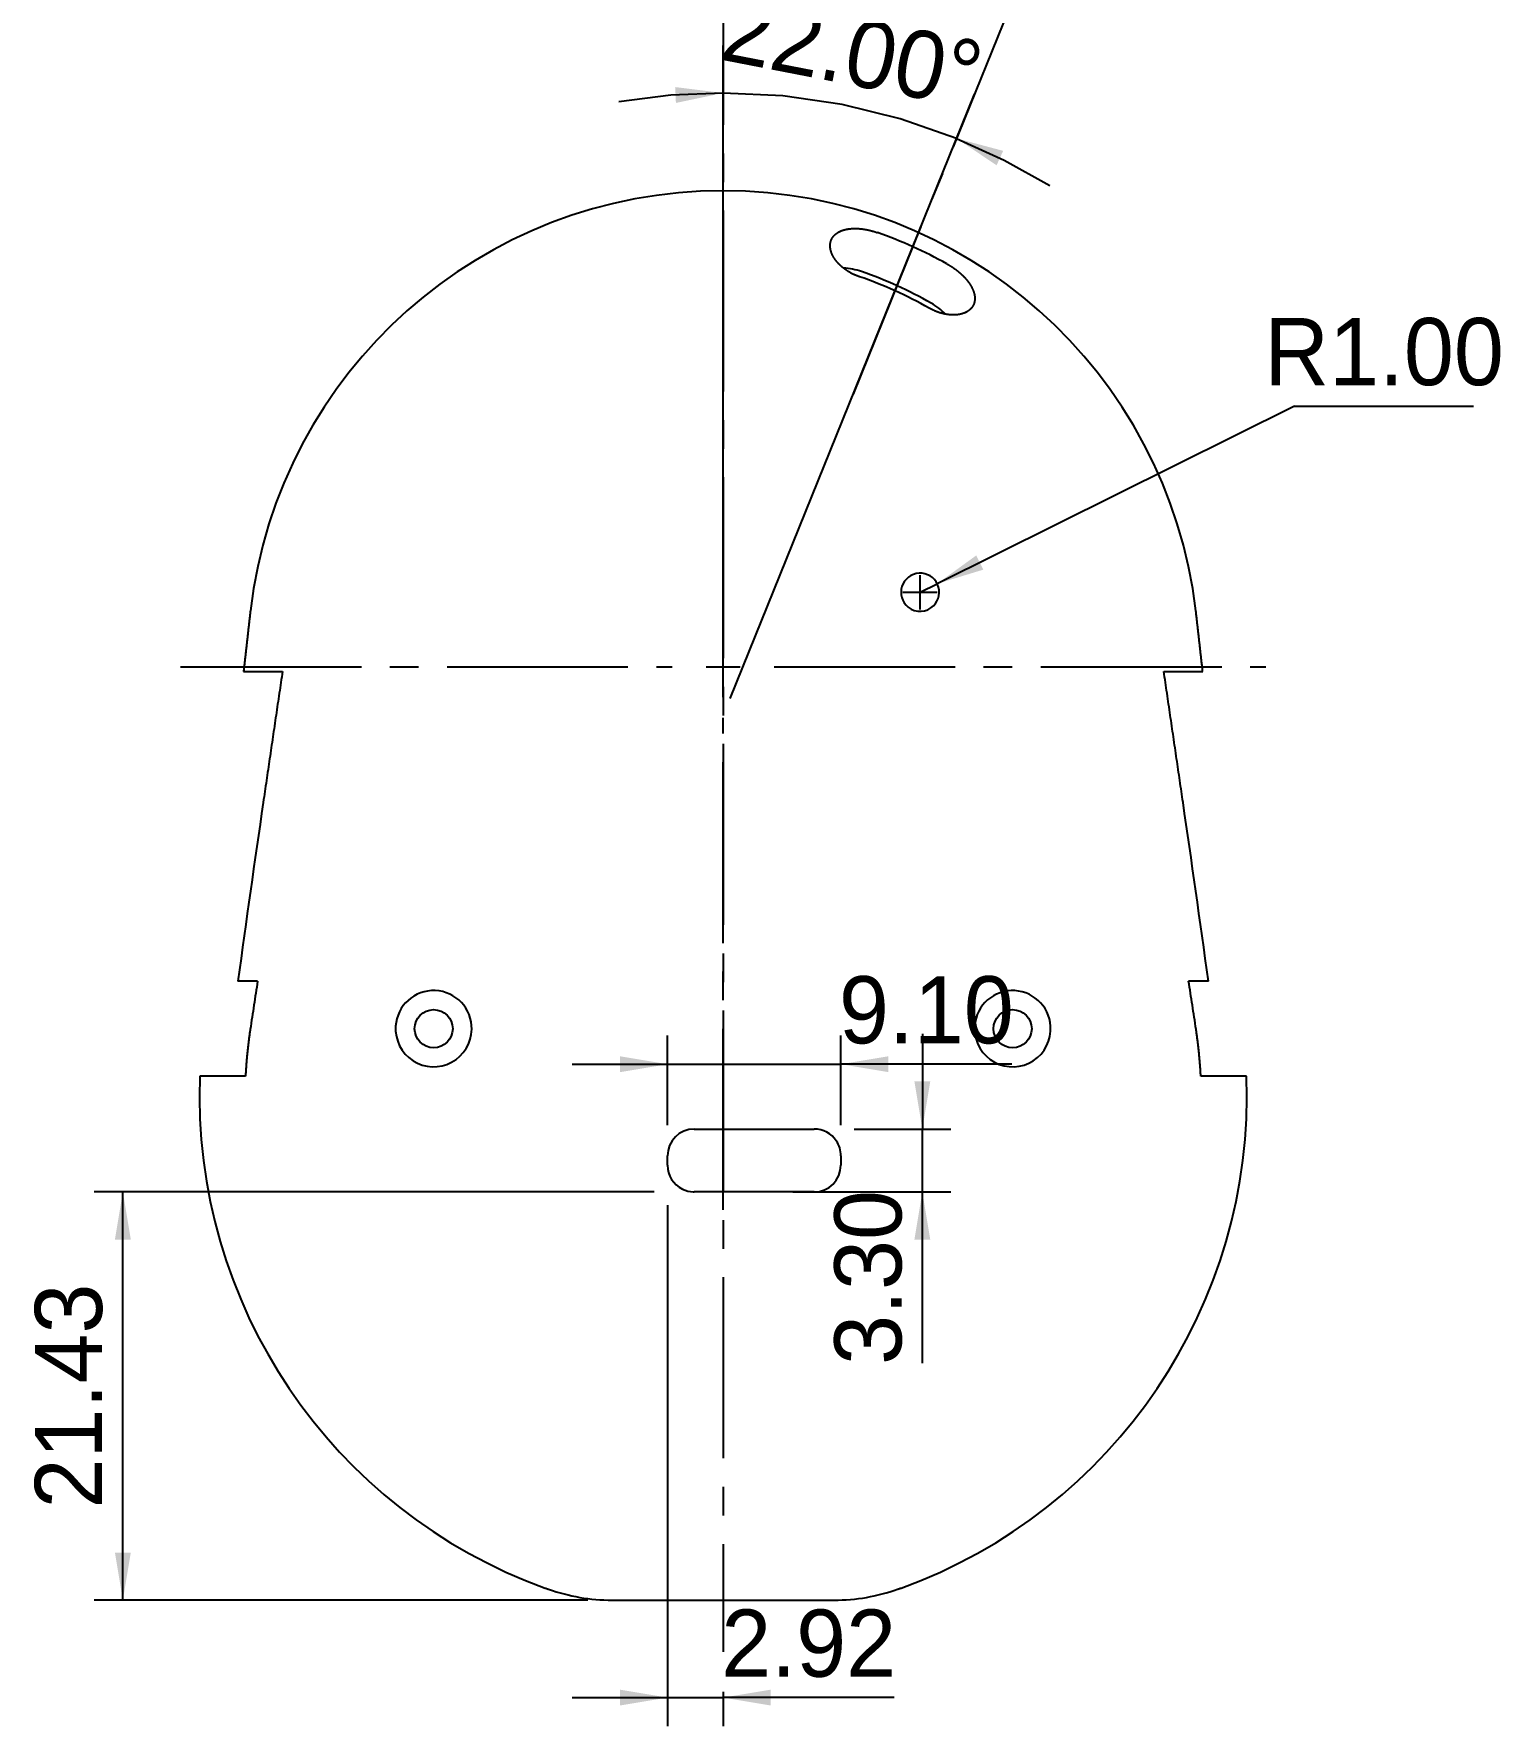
# Model space of a CAD drawing. Header units: millimetres. Extents: x 5 to 292, y 5 to 212.
# Drawn here: x 163.6 to 240.7, y 78 to 166.9 of the extents above; entities that cross this region are included whole.
import ezdxf
from ezdxf.enums import TextEntityAlignment as Align

# ---------------------------------------------------------------- set-up
doc = ezdxf.new("R2010")
doc.units = ezdxf.units.MM
doc.linetypes.add('CENTER', pattern=[14, 9.5, -1.5, 1.5, -1.5])
for name, color, linetype in [('DIMENSIONS', 7, 'CONTINUOUS'), ('Smart_Centers', 7, 'CENTER'), ('Visible', 7, 'CONTINUOUS')]:
    doc.layers.add(name, color=color, linetype=linetype)
doc.dimstyles.new('ISO-DM', dxfattribs={"dimtxt": 3.5, "dimasz": 2.5, "dimexe": 2.5, "dimexo": 1, "dimgap": 1, "dimtad": 1, "dimcen": 2.5, "dimazin": 3, "dimtfac": 1, "dimtmove": 0, "dimatfit": 3})

# ---------------------------------------------------------------- blocks, each defined once
blk = doc.blocks.new('*D10')
at = {"layer": 'DIMENSIONS'}
for p, q in [((229.8103, 147.3333), (211.0536, 138.0037)), ((229.8103, 147.3333), (239.224, 147.3333)), ((210.1583, 136.6583), (210.1583, 138.4583)), ((210.1583, 137.5583), (211.0536, 138.0037)), ((209.2583, 137.5583), (211.0583, 137.5583))]:
    blk.add_line(p, q, dxfattribs=at)
blk.add_solid([(211.0536, 138.0037), (213.4776, 138.744), (213.1065, 139.4901)], dxfattribs=at)
blk.add_text('R1.00', height=3.5278, dxfattribs=at).set_placement((234.5172, 148.4269), align=Align.CENTER)
blk = doc.blocks.new('*D14')
at = {"layer": 'DIMENSIONS'}
for p, q in [((196.8963, 105.3763), (196.8963, 78.0302)), ((191.8963, 79.5302), (196.8963, 79.5302)), ((196.8963, 79.5302), (199.8163, 79.5302)), ((199.8163, 79.8314), (199.8163, 78.0302)), ((208.799, 79.5302), (199.8163, 79.5302))]:
    blk.add_line(p, q, dxfattribs=at)
for points in [[(196.8963, 79.5302), (194.3963, 79.9469), (194.3963, 79.1136)], [(199.8163, 79.5302), (202.3163, 79.1136), (202.3163, 79.9469)]]:
    blk.add_solid(points, dxfattribs=at)
blk.add_text('2.92', height=3.5278, dxfattribs=at).set_placement((204.3077, 80.6238), align=Align.CENTER)
blk = doc.blocks.new('*D15')
at = {"layer": 'DIMENSIONS'}
for p, q in [((196.1963, 106.0763), (166.7963, 106.0763)), ((168.2963, 84.6463), (168.2963, 106.0763)), ((192.7052, 84.6463), (166.7963, 84.6463))]:
    blk.add_line(p, q, dxfattribs=at)
for points in [[(168.2963, 106.0763), (167.8796, 103.5763), (168.713, 103.5763)], [(168.2963, 84.6463), (168.713, 87.1463), (167.8796, 87.1463)]]:
    blk.add_solid(points, dxfattribs=at)
blk.add_text('21.43', height=3.5278, rotation=90, dxfattribs=at).set_placement((167.2027, 95.3613), align=Align.CENTER)
blk = doc.blocks.new('*D16')
at = {"layer": 'DIMENSIONS'}
for p, q in [((210.2761, 114.3763), (210.2761, 109.3763)), ((206.6963, 109.3763), (211.7761, 109.3763)), ((210.2761, 106.0763), (210.2761, 109.3763)), ((203.4802, 106.0763), (211.7761, 106.0763)), ((210.2761, 97.0936), (210.2761, 106.0763))]:
    blk.add_line(p, q, dxfattribs=at)
for points in [[(210.2761, 109.3763), (210.6928, 111.8763), (209.8595, 111.8763)], [(210.2761, 106.0763), (209.8595, 103.5763), (210.6928, 103.5763)]]:
    blk.add_solid(points, dxfattribs=at)
blk.add_text('3.30', height=3.5278, rotation=90, dxfattribs=at).set_placement((209.1825, 101.585), align=Align.CENTER)
blk = doc.blocks.new('*D31')
at = {"layer": 'DIMENSIONS'}
for p, q in [((199.8163, 132.0552), (199.8163, 166.2659)), ((200.1909, 131.9824), (213.0064, 163.702))]:
    blk.add_line(p, q, dxfattribs=at)
for points in [[(199.8163, 163.7659), (197.0695, 163.6503), (194.3422, 163.3046)], [(212.0699, 161.384), (209.1066, 162.4188), (206.0578, 163.1649), (202.9515, 163.6153), (199.8163, 163.7659)], [(212.0699, 161.384), (214.5734, 160.2479), (216.9726, 158.9056)]]:
    blk.add_lwpolyline(points, dxfattribs=at)
for points in [[(199.8163, 163.7659), (197.301, 164.0771), (197.336, 163.2445)], [(212.0699, 161.384), (214.1743, 159.9715), (214.5187, 160.7303)]]:
    blk.add_solid(points, dxfattribs=at)
blk.add_text('22.00%%d', height=3.5278, rotation=-11, dxfattribs=at).set_placement((206.2664, 164.2384), align=Align.CENTER)
blk = doc.blocks.new('*D37')
at = {"layer": 'DIMENSIONS'}
for p, q in [((196.8963, 109.5763), (196.8963, 114.2803)), ((205.9963, 109.5763), (205.9963, 114.2803)), ((191.8963, 112.7803), (196.8963, 112.7803)), ((196.8963, 112.7803), (205.9963, 112.7803)), ((214.979, 112.7803), (205.9963, 112.7803))]:
    blk.add_line(p, q, dxfattribs=at)
for points in [[(196.8963, 112.7803), (194.3963, 113.197), (194.3963, 112.3637)], [(205.9963, 112.7803), (208.4963, 112.3637), (208.4963, 113.197)]]:
    blk.add_solid(points, dxfattribs=at)
blk.add_text('9.10', height=3.5278, dxfattribs=at).set_placement((210.4877, 113.8739), align=Align.CENTER)

msp = doc.modelspace()

# ---------------------------------------------------------------- linework, layer by layer
at = {"layer": 'Smart_Centers', "linetype": 'CENTER'}
for p, q in [((225.9363, 195.7045), (206.4639, 147.5087)), ((199.8163, 171.5923), (199.8163, 81.9314)), ((199.8163, 136.3195), (199.8163, 162.1382)), ((171.3187, 133.6406), (197.1374, 133.6406)), ((202.4952, 133.6406), (228.314, 133.6406)), ((199.8163, 105.1429), (199.8163, 130.9617))]:
    msp.add_line(p, q, dxfattribs=at)
at = {"layer": 'Smart_Centers'}
for p, q in [((199.8163, 132.7476), (199.8163, 134.5335)), ((198.9233, 133.6406), (200.7093, 133.6406))]:
    msp.add_line(p, q, dxfattribs=at)
at = {"layer": 'Visible'}
for p, q in [((174.6338, 133.3963), (175.0516, 133.3963)), ((224.5809, 133.3963), (224.9988, 133.3963)), ((175.3729, 117.1463), (174.3367, 117.1463)), ((225.2959, 117.1463), (224.2597, 117.1463)), ((172.5094, 112.1463), (172.3345, 112.1463)), ((172.6326, 112.1463), (172.5094, 112.1463)), ((174.7353, 112.1463), (172.6326, 112.1463)), ((227, 112.1463), (224.8973, 112.1463)), ((227.1232, 112.1463), (227, 112.1463)), ((227.2981, 112.1463), (227.1232, 112.1463)), ((198.2963, 109.3763), (204.5963, 109.3763)), ((196.8963, 107.4763), (196.8963, 107.9763)), ((205.9963, 107.9763), (205.9963, 107.4763)), ((201.3802, 106.0763), (198.2963, 106.0763)), ((204.5963, 106.0763), (201.3802, 106.0763)), ((193.9853, 84.6463), (194.8052, 84.6463)), ((194.8052, 84.6463), (204.8274, 84.6463)), ((204.8274, 84.6463), (205.6472, 84.6463))]:
    msp.add_line(p, q, dxfattribs=at)
for points in [[(206.9783, 154.1206), (206.9595, 154.1272), (206.9408, 154.1338), (206.9222, 154.1405), (206.9036, 154.1474), (206.8851, 154.1544), (206.8666, 154.1615), (206.8481, 154.1687), (206.8298, 154.176), (206.8115, 154.1835), (206.7932, 154.191), (206.775, 154.1987), (206.7569, 154.2065), (206.7389, 154.2144), (206.7209, 154.2224), (206.703, 154.2304), (206.6852, 154.2386), (206.6675, 154.2469), (206.6499, 154.2554), (206.6323, 154.2639), (206.6148, 154.2725), (206.5974, 154.2812), (206.5801, 154.29), (206.5629, 154.2989), (206.5458, 154.3079), (206.5288, 154.317), (206.5119, 154.3261), (206.4952, 154.3354), (206.4785, 154.3447), (206.4619, 154.3541), (206.4455, 154.3636), (206.4291, 154.3732), (206.4129, 154.3829), (206.3968, 154.3926), (206.3808, 154.4024), (206.3649, 154.4123), (206.3491, 154.4223), (206.3334, 154.4324), (206.3179, 154.4425), (206.3024, 154.4527), (206.2871, 154.463), (206.2719, 154.4733), (206.2568, 154.4837), (206.2418, 154.4942), (206.227, 154.5048), (206.2122, 154.5154), (206.1976, 154.5261), (206.1831, 154.5369), (206.1687, 154.5477), (206.1545, 154.5586), (206.1403, 154.5696), (206.1263, 154.5806), (206.1125, 154.5916), (206.0987, 154.6027), (206.0851, 154.6139), (206.0717, 154.6251), (206.0584, 154.6363), (206.0452, 154.6476), (206.0322, 154.6589), (206.0193, 154.6703), (206.0065, 154.6817), (205.9939, 154.6931), (205.9814, 154.7046), (205.9691, 154.7161), (205.9569, 154.7277), (205.9448, 154.7393), (205.9329, 154.7509), (205.9212, 154.7626), (205.9095, 154.7743), (205.898, 154.786), (205.8867, 154.7977), (205.8754, 154.8095), (205.8644, 154.8213), (205.8534, 154.8331), (205.8426, 154.845), (205.832, 154.8568), (205.8215, 154.8687), (205.8111, 154.8807), (205.8009, 154.8926), (205.7908, 154.9045), (205.7808, 154.9165), (205.771, 154.9285), (205.7614, 154.9405), (205.7518, 154.9526), (205.7425, 154.9646), (205.7332, 154.9766), (205.7241, 154.9887), (205.7152, 155.0008), (205.7064, 155.0129), (205.6977, 155.0249), (205.6892, 155.037), (205.6808, 155.0491), (205.6726, 155.0612), (205.6645, 155.0733), (205.6565, 155.0854), (205.6487, 155.0975), (205.6411, 155.1095), (205.6336, 155.1216), (205.6262, 155.1337), (205.619, 155.1458), (205.6119, 155.1579), (205.605, 155.1699), (205.5982, 155.182), (205.5915, 155.1941), (205.585, 155.2061), (205.5786, 155.2181), (205.5724, 155.2302), (205.5663, 155.2422), (205.5603, 155.2542), (205.5545, 155.2662), (205.5489, 155.2782), (205.5433, 155.2902), (205.5379, 155.3021), (205.5327, 155.3141), (205.5276, 155.326), (205.5226, 155.3379), (205.5178, 155.3498), (205.5131, 155.3617), (205.5086, 155.3736), (205.5041, 155.3854), (205.4999, 155.3973), (205.4957, 155.4091), (205.4917, 155.4209), (205.4879, 155.4326), (205.4842, 155.4444), (205.4806, 155.4561), (205.4772, 155.4678), (205.4739, 155.4794), (205.4707, 155.4911), (205.4677, 155.5027), (205.4648, 155.5143), (205.462, 155.5258), (205.4594, 155.5374), (205.4569, 155.5489), (205.4546, 155.5603), (205.4524, 155.5718), (205.4503, 155.5832), (205.4484, 155.5945), (205.4466, 155.6059), (205.4449, 155.6172), (205.4434, 155.6285), (205.442, 155.6397), (205.4407, 155.6509), (205.4396, 155.6621), (205.4386, 155.6732), (205.4377, 155.6843), (205.437, 155.6954), (205.4364, 155.7064), (205.436, 155.7174), (205.4357, 155.7283), (205.4355, 155.7392), (205.4354, 155.7501), (205.4355, 155.7609), (205.4357, 155.7717), (205.4361, 155.7825), (205.4365, 155.7932), (205.4371, 155.8038), (205.4379, 155.8145), (205.4388, 155.825), (205.4398, 155.8356), (205.4409, 155.8461), (205.4422, 155.8565), (205.4436, 155.8669), (205.4451, 155.8773), (205.4468, 155.8876), (205.4486, 155.8978), (205.4505, 155.908), (205.4526, 155.9182), (205.4548, 155.9283), (205.4571, 155.9384), (205.4595, 155.9484), (205.4621, 155.9584), (205.4648, 155.9683), (205.4677, 155.9782), (205.4706, 155.988), (205.4737, 155.9978), (205.4769, 156.0075), (205.4803, 156.0171), (205.4838, 156.0268), (205.4874, 156.0363), (205.4911, 156.0458), (205.495, 156.0553), (205.499, 156.0646), (205.5032, 156.074), (205.5074, 156.0832), (205.5118, 156.0925), (205.5163, 156.1016), (205.5209, 156.1107), (205.5257, 156.1198), (205.5306, 156.1288), (205.5356, 156.1377), (205.5408, 156.1466), (205.546, 156.1554), (205.5514, 156.1641), (205.557, 156.1728), (205.5626, 156.1814), (205.5684, 156.19), (205.5743, 156.1985), (205.5803, 156.2069), (205.5865, 156.2152), (205.5928, 156.2236), (205.5992, 156.2318), (205.6057, 156.24), (205.6124, 156.2481), (205.6191, 156.2561), (205.626, 156.2641), (205.6331, 156.272), (205.6402, 156.2798), (205.6475, 156.2876), (205.6549, 156.2953), (205.6624, 156.3029), (205.6701, 156.3105), (205.6778, 156.318), (205.6857, 156.3254), (205.6937, 156.3328), (205.7019, 156.3401), (205.7101, 156.3473), (205.7185, 156.3544), (205.727, 156.3615), (205.7357, 156.3685), (205.7444, 156.3754), (205.7533, 156.3823), (205.7623, 156.389), (205.7714, 156.3957), (205.7806, 156.4024), (205.79, 156.4089), (205.7995, 156.4154), (205.809, 156.4218), (205.8188, 156.4281), (205.8286, 156.4344), (205.8386, 156.4405), (205.8486, 156.4466), (205.8588, 156.4527), (205.8692, 156.4586), (205.8796, 156.4644), (205.8902, 156.4702), (205.9008, 156.4759), (205.9116, 156.4815), (205.9225, 156.4871), (205.9336, 156.4925), (205.9447, 156.4979), (205.956, 156.5032), (205.9673, 156.5084), (205.9788, 156.5135), (205.9904, 156.5185), (206.0021, 156.5235), (206.014, 156.5283), (206.0259, 156.5331), (206.0379, 156.5378), (206.0501, 156.5424), (206.0624, 156.5469), (206.0748, 156.5513), (206.0873, 156.5556), (206.0999, 156.5599), (206.1126, 156.564), (206.1254, 156.5681), (206.1383, 156.5721), (206.1514, 156.576), (206.1645, 156.5798), (206.1778, 156.5835), (206.1912, 156.5871), (206.2046, 156.5906), (206.2182, 156.5941), (206.2319, 156.5974), (206.2457, 156.6007), (206.2596, 156.6038), (206.2736, 156.6069), (206.2877, 156.6099), (206.302, 156.6127), (206.3163, 156.6155), (206.3307, 156.6182), (206.3453, 156.6208), (206.3599, 156.6233), (206.3746, 156.6257), (206.3895, 156.628), (206.4044, 156.6302), (206.4195, 156.6323), (206.4346, 156.6343), (206.4499, 156.6362), (206.4652, 156.638), (206.4806, 156.6397), (206.4962, 156.6413), (206.5118, 156.6428), (206.5275, 156.6443), (206.5432, 156.6456), (206.5591, 156.6468), (206.5751, 156.6479), (206.5911, 156.6489), (206.6073, 156.6498), (206.6235, 156.6506), (206.6398, 156.6513), (206.6562, 156.6519), (206.6726, 156.6524), (206.6892, 156.6528), (206.7058, 156.653), (206.7225, 156.6532), (206.7393, 156.6533), (206.7562, 156.6533), (206.7731, 156.6531), (206.7902, 156.6529), (206.8073, 156.6526), (206.8244, 156.6521), (206.8417, 156.6516), (206.859, 156.6509), (206.8764, 156.6501), (206.8939, 156.6493), (206.9115, 156.6483), (206.9291, 156.6472), (206.9468, 156.646), (206.9645, 156.6447), (206.9824, 156.6433), (207.0003, 156.6418), (207.0182, 156.6402), (207.0362, 156.6385), (207.0542, 156.6366), (207.0723, 156.6347), (207.0904, 156.6326), (207.1086, 156.6305), (207.1268, 156.6282), (207.1451, 156.6259), (207.1634, 156.6234), (207.1817, 156.6208), (207.2001, 156.6182), (207.2186, 156.6154), (207.237, 156.6125), (207.2555, 156.6095), (207.2741, 156.6064), (207.2927, 156.6032), (207.3113, 156.5998), (207.3299, 156.5964), (207.3486, 156.5929), (207.3673, 156.5892), (207.386, 156.5855), (207.4048, 156.5816), (207.4236, 156.5777), (207.4424, 156.5736), (207.4613, 156.5695), (207.4801, 156.5652), (207.499, 156.5608), (207.5179, 156.5563), (207.5369, 156.5517), (207.5558, 156.547), (207.5748, 156.5422), (207.5938, 156.5373), (207.6127, 156.5323), (207.6317, 156.5272), (207.6506, 156.522), (207.6696, 156.5167), (207.6885, 156.5113), (207.7075, 156.5058), (207.7264, 156.5002), (207.7453, 156.4944), (207.7642, 156.4886), (207.7831, 156.4827), (207.802, 156.4767), (207.8209, 156.4706), (207.8397, 156.4644), (207.8585, 156.4581), (207.8773, 156.4517), (207.8961, 156.4453), (207.9148, 156.4387)], [(211.5655, 154.7966), (211.5829, 154.7869), (211.6002, 154.7772), (211.6175, 154.7673), (211.6347, 154.7574), (211.6519, 154.7474), (211.669, 154.7373), (211.6861, 154.7272), (211.7031, 154.7169), (211.72, 154.7066), (211.7369, 154.6963), (211.7537, 154.6858), (211.7704, 154.6753), (211.7871, 154.6647), (211.8037, 154.654), (211.8202, 154.6433), (211.8367, 154.6325), (211.8531, 154.6216), (211.8694, 154.6107), (211.8857, 154.5997), (211.9018, 154.5887), (211.9179, 154.5776), (211.9338, 154.5664), (211.9497, 154.5552), (211.9655, 154.5439), (211.9813, 154.5326), (211.9969, 154.5212), (212.0124, 154.5098), (212.0279, 154.4983), (212.0432, 154.4868), (212.0585, 154.4752), (212.0737, 154.4636), (212.0887, 154.4519), (212.1037, 154.4402), (212.1186, 154.4284), (212.1334, 154.4166), (212.1481, 154.4048), (212.1627, 154.3929), (212.1772, 154.3809), (212.1916, 154.369), (212.2059, 154.3569), (212.2201, 154.3449), (212.2342, 154.3328), (212.2482, 154.3206), (212.2621, 154.3085), (212.2759, 154.2963), (212.2896, 154.284), (212.3031, 154.2718), (212.3166, 154.2595), (212.3299, 154.2472), (212.3431, 154.2349), (212.3562, 154.2225), (212.3692, 154.2101), (212.382, 154.1977), (212.3948, 154.1853), (212.4074, 154.1729), (212.4199, 154.1604), (212.4323, 154.148), (212.4446, 154.1355), (212.4568, 154.123), (212.4688, 154.1104), (212.4807, 154.0979), (212.4925, 154.0853), (212.5042, 154.0728), (212.5158, 154.0602), (212.5272, 154.0476), (212.5386, 154.035), (212.5498, 154.0224), (212.5609, 154.0097), (212.5718, 153.9971), (212.5827, 153.9844), (212.5934, 153.9718), (212.604, 153.9591), (212.6144, 153.9464), (212.6248, 153.9337), (212.635, 153.921), (212.6451, 153.9083), (212.6551, 153.8956), (212.665, 153.8829), (212.6747, 153.8702), (212.6843, 153.8575), (212.6938, 153.8448), (212.7031, 153.8321), (212.7123, 153.8194), (212.7214, 153.8067), (212.7304, 153.794), (212.7392, 153.7813), (212.7479, 153.7686), (212.7565, 153.7559), (212.765, 153.7432), (212.7733, 153.7306), (212.7814, 153.7179), (212.7895, 153.7053), (212.7974, 153.6927), (212.8052, 153.6801), (212.8128, 153.6675), (212.8204, 153.6549), (212.8278, 153.6423), (212.835, 153.6297), (212.8421, 153.6172), (212.8491, 153.6046), (212.856, 153.5921), (212.8627, 153.5796), (212.8693, 153.5671), (212.8758, 153.5547), (212.8821, 153.5422), (212.8884, 153.5298), (212.8944, 153.5174), (212.9004, 153.505), (212.9062, 153.4926), (212.9119, 153.4803), (212.9174, 153.4679), (212.9228, 153.4556), (212.9281, 153.4433), (212.9333, 153.4311), (212.9383, 153.4188), (212.9432, 153.4066), (212.9479, 153.3944), (212.9526, 153.3822), (212.957, 153.3701), (212.9614, 153.3579), (212.9656, 153.3458), (212.9697, 153.3338), (212.9737, 153.3217), (212.9775, 153.3097), (212.9812, 153.2977), (212.9848, 153.2857), (212.9882, 153.2738), (212.9915, 153.2619), (212.9947, 153.25), (212.9977, 153.2382), (213.0006, 153.2264), (213.0034, 153.2146), (213.0061, 153.2029), (213.0086, 153.1911), (213.0109, 153.1795), (213.0132, 153.1678), (213.0153, 153.1562), (213.0173, 153.1446), (213.0191, 153.1331), (213.0208, 153.1216), (213.0224, 153.1102), (213.0239, 153.0987), (213.0252, 153.0874), (213.0264, 153.076), (213.0274, 153.0647), (213.0283, 153.0535), (213.0291, 153.0422), (213.0298, 153.031), (213.0303, 153.0199), (213.0307, 153.0088), (213.031, 152.9978), (213.0311, 152.9867), (213.0311, 152.9758), (213.031, 152.9648), (213.0307, 152.954), (213.0303, 152.9431), (213.0298, 152.9323), (213.0292, 152.9216), (213.0284, 152.9109), (213.0275, 152.9002), (213.0264, 152.8896), (213.0253, 152.8791), (213.024, 152.8686), (213.0225, 152.8581), (213.021, 152.8477), (213.0193, 152.8373), (213.0175, 152.827), (213.0155, 152.8167), (213.0134, 152.8065), (213.0112, 152.7964), (213.0089, 152.7863), (213.0064, 152.7762), (213.0038, 152.7662), (213.0011, 152.7562), (212.9983, 152.7463), (212.9953, 152.7365), (212.9922, 152.7267), (212.9889, 152.717), (212.9856, 152.7073), (212.9821, 152.6977), (212.9784, 152.6881), (212.9747, 152.6786), (212.9708, 152.6691), (212.9668, 152.6597), (212.9627, 152.6504), (212.9584, 152.6411), (212.954, 152.6319), (212.9495, 152.6227), (212.9448, 152.6136), (212.9401, 152.6046), (212.9352, 152.5956), (212.9301, 152.5867), (212.925, 152.5778), (212.9197, 152.569), (212.9143, 152.5603), (212.9088, 152.5517), (212.9031, 152.5431), (212.8973, 152.5345), (212.8914, 152.5261), (212.8854, 152.5177), (212.8792, 152.5093), (212.8729, 152.5011), (212.8665, 152.4929), (212.86, 152.4847), (212.8533, 152.4767), (212.8465, 152.4687), (212.8396, 152.4608), (212.8326, 152.4529), (212.8254, 152.4452), (212.8181, 152.4375), (212.8107, 152.4298), (212.8032, 152.4223), (212.7956, 152.4148), (212.7878, 152.4074), (212.7799, 152.4001), (212.7719, 152.3928), (212.7637, 152.3856), (212.7554, 152.3785), (212.7471, 152.3715), (212.7385, 152.3646), (212.7299, 152.3577), (212.7212, 152.3509), (212.7123, 152.3442), (212.7033, 152.3376), (212.6942, 152.3311), (212.6849, 152.3246), (212.6756, 152.3182), (212.6661, 152.3119), (212.6565, 152.3057), (212.6468, 152.2996), (212.6369, 152.2935), (212.6269, 152.2876), (212.6169, 152.2817), (212.6067, 152.2759), (212.5963, 152.2702), (212.5859, 152.2646), (212.5753, 152.2591), (212.5647, 152.2537), (212.5539, 152.2483), (212.543, 152.2431), (212.5319, 152.2379), (212.5208, 152.2329), (212.5095, 152.2279), (212.4981, 152.2231), (212.4867, 152.2183), (212.4751, 152.2136), (212.4633, 152.209), (212.4515, 152.2045), (212.4396, 152.2002), (212.4275, 152.1959), (212.4153, 152.1917), (212.403, 152.1876), (212.3906, 152.1836), (212.3781, 152.1797), (212.3655, 152.176), (212.3528, 152.1723), (212.34, 152.1687), (212.327, 152.1653), (212.314, 152.1619), (212.3008, 152.1587), (212.2875, 152.1555), (212.2741, 152.1525), (212.2606, 152.1496), (212.247, 152.1467), (212.2333, 152.144), (212.2195, 152.1415), (212.2056, 152.139), (212.1916, 152.1366), (212.1775, 152.1344), (212.1632, 152.1322), (212.1489, 152.1302), (212.1345, 152.1283), (212.1199, 152.1265), (212.1053, 152.1249), (212.0905, 152.1233), (212.0757, 152.1219), (212.0608, 152.1206), (212.0457, 152.1194), (212.0306, 152.1183), (212.0154, 152.1174), (212.0001, 152.1166), (211.9847, 152.1159), (211.9692, 152.1153), (211.9537, 152.1149), (211.938, 152.1146), (211.9223, 152.1144), (211.9065, 152.1143), (211.8906, 152.1144), (211.8746, 152.1146), (211.8585, 152.1149), (211.8424, 152.1154), (211.8261, 152.116), (211.8098, 152.1167), (211.7934, 152.1176), (211.777, 152.1186), (211.7604, 152.1197), (211.7438, 152.121), (211.7271, 152.1224), (211.7103, 152.1239), (211.6935, 152.1256), (211.6766, 152.1274), (211.6596, 152.1293), (211.6425, 152.1314), (211.6254, 152.1336), (211.6082, 152.136), (211.5909, 152.1385), (211.5736, 152.1412), (211.5562, 152.1439), (211.5388, 152.1469), (211.5214, 152.1499), (211.5039, 152.1531), (211.4863, 152.1565), (211.4688, 152.16), (211.4512, 152.1636), (211.4335, 152.1674), (211.4158, 152.1713), (211.3981, 152.1753), (211.3804, 152.1795), (211.3626, 152.1838), (211.3448, 152.1883), (211.327, 152.1929), (211.3091, 152.1976), (211.2912, 152.2025), (211.2733, 152.2075), (211.2553, 152.2127), (211.2374, 152.218), (211.2194, 152.2235), (211.2014, 152.2291), (211.1833, 152.2348), (211.1653, 152.2407), (211.1472, 152.2467), (211.1292, 152.2528), (211.1111, 152.2592), (211.0929, 152.2656), (211.0748, 152.2722), (211.0567, 152.2789), (211.0386, 152.2858), (211.0205, 152.2928), (211.0024, 152.2999), (210.9843, 152.3072), (210.9662, 152.3146), (210.9482, 152.3221), (210.9302, 152.3297), (210.9122, 152.3375), (210.8942, 152.3454), (210.8763, 152.3535), (210.8584, 152.3616), (210.8405, 152.3699), (210.8226, 152.3784), (210.8048, 152.3869), (210.787, 152.3956), (210.7693, 152.4044), (210.7516, 152.4133), (210.7339, 152.4223), (210.7163, 152.4315), (210.6988, 152.4407), (210.6813, 152.4501), (210.6638, 152.4596), (210.6464, 152.4692), (210.6291, 152.4789)], [(174.9748, 136.4296), (174.9701, 136.3875), (174.9653, 136.3454), (174.9606, 136.3033), (174.9558, 136.2611), (174.9511, 136.219), (174.9463, 136.1769), (174.9416, 136.1347), (174.9369, 136.0926), (174.9321, 136.0505), (174.9274, 136.0084), (174.9226, 135.9662), (174.9179, 135.9241), (174.9132, 135.882), (174.9084, 135.8398), (174.9037, 135.7977), (174.8989, 135.7556), (174.8942, 135.7135), (174.8895, 135.6713), (174.8847, 135.6292), (174.88, 135.5871), (174.8753, 135.5449), (174.8705, 135.5028), (174.8658, 135.4607), (174.861, 135.4185), (174.8563, 135.3764), (174.8516, 135.3343), (174.8468, 135.2922), (174.8421, 135.25), (174.8374, 135.2079), (174.8326, 135.1658), (174.8279, 135.1236), (174.8231, 135.0815), (174.8184, 135.0394), (174.8137, 134.9973), (174.8089, 134.9551), (174.8042, 134.913), (174.7995, 134.8709), (174.7947, 134.8287), (174.79, 134.7866), (174.7853, 134.7445), (174.7805, 134.7024), (174.7758, 134.6602), (174.7711, 134.6181), (174.7663, 134.576), (174.7616, 134.5338), (174.7568, 134.4917), (174.7521, 134.4496), (174.7474, 134.4074), (174.7426, 134.3653), (174.7379, 134.3232), (174.7332, 134.2811), (174.7284, 134.2389), (174.7237, 134.1968), (174.719, 134.1547), (174.7142, 134.1125), (174.7095, 134.0704), (174.7048, 134.0283), (174.7, 133.9861), (174.6953, 133.944), (174.6906, 133.9019), (174.6859, 133.8598), (174.6811, 133.8176), (174.6764, 133.7755), (174.6717, 133.7334), (174.6669, 133.6912), (174.6622, 133.6491), (174.6575, 133.607), (174.6527, 133.5648), (174.648, 133.5227), (174.6433, 133.4806), (174.6385, 133.4385), (174.6338, 133.3963)], [(174.9928, 136.5856), (174.9926, 136.5835), (174.9923, 136.5813), (174.9921, 136.5792), (174.9918, 136.577), (174.9915, 136.5748), (174.9913, 136.5727), (174.991, 136.5705), (174.9908, 136.5683), (174.9905, 136.5662), (174.9903, 136.564), (174.99, 136.5618), (174.9898, 136.5597), (174.9895, 136.5575), (174.9892, 136.5553), (174.989, 136.5532), (174.9887, 136.551), (174.9885, 136.5488), (174.9882, 136.5467), (174.988, 136.5445), (174.9877, 136.5423), (174.9875, 136.5402), (174.9872, 136.538), (174.987, 136.5358), (174.9867, 136.5337), (174.9865, 136.5315), (174.9862, 136.5293), (174.986, 136.5272), (174.9857, 136.525), (174.9855, 136.5228), (174.9852, 136.5207), (174.9849, 136.5185), (174.9847, 136.5163), (174.9844, 136.5142), (174.9842, 136.512), (174.9839, 136.5098), (174.9837, 136.5077), (174.9834, 136.5055), (174.9832, 136.5033), (174.9829, 136.5012), (174.9827, 136.499), (174.9824, 136.4968), (174.9822, 136.4947), (174.9819, 136.4925), (174.9817, 136.4903), (174.9814, 136.4882), (174.9812, 136.486), (174.981, 136.4838), (174.9807, 136.4817), (174.9805, 136.4795), (174.9802, 136.4773), (174.98, 136.4752), (174.9797, 136.473), (174.9795, 136.4708), (174.9792, 136.4687), (174.979, 136.4665), (174.9787, 136.4643), (174.9785, 136.4622), (174.9782, 136.46), (174.978, 136.4578), (174.9777, 136.4557), (174.9775, 136.4535), (174.9772, 136.4513), (174.977, 136.4492), (174.9768, 136.447), (174.9765, 136.4448), (174.9763, 136.4426), (174.976, 136.4405), (174.9758, 136.4383), (174.9755, 136.4361), (174.9753, 136.434), (174.975, 136.4318), (174.9748, 136.4296)], [(224.6578, 136.4296), (224.6575, 136.4318), (224.6573, 136.434), (224.6571, 136.4361), (224.6568, 136.4383), (224.6566, 136.4405), (224.6563, 136.4426), (224.6561, 136.4448), (224.6558, 136.447), (224.6556, 136.4492), (224.6553, 136.4513), (224.6551, 136.4535), (224.6549, 136.4557), (224.6546, 136.4578), (224.6544, 136.46), (224.6541, 136.4622), (224.6539, 136.4643), (224.6536, 136.4665), (224.6534, 136.4687), (224.6531, 136.4708), (224.6529, 136.473), (224.6526, 136.4752), (224.6524, 136.4773), (224.6521, 136.4795), (224.6519, 136.4817), (224.6516, 136.4838), (224.6514, 136.486), (224.6511, 136.4882), (224.6509, 136.4903), (224.6506, 136.4925), (224.6504, 136.4947), (224.6501, 136.4968), (224.6499, 136.499), (224.6496, 136.5012), (224.6494, 136.5033), (224.6491, 136.5055), (224.6489, 136.5077), (224.6486, 136.5098), (224.6484, 136.512), (224.6481, 136.5142), (224.6479, 136.5163), (224.6476, 136.5185), (224.6474, 136.5207), (224.6471, 136.5228), (224.6469, 136.525), (224.6466, 136.5272), (224.6464, 136.5293), (224.6461, 136.5315), (224.6459, 136.5337), (224.6456, 136.5358), (224.6454, 136.538), (224.6451, 136.5402), (224.6449, 136.5423), (224.6446, 136.5445), (224.6444, 136.5467), (224.6441, 136.5488), (224.6438, 136.551), (224.6436, 136.5532), (224.6433, 136.5553), (224.6431, 136.5575), (224.6428, 136.5597), (224.6426, 136.5618), (224.6423, 136.564), (224.6421, 136.5662), (224.6418, 136.5683), (224.6416, 136.5705), (224.6413, 136.5727), (224.641, 136.5748), (224.6408, 136.577), (224.6405, 136.5792), (224.6403, 136.5813), (224.64, 136.5835), (224.6398, 136.5856)], [(224.9988, 133.3963), (224.994, 133.4385), (224.9893, 133.4806), (224.9846, 133.5227), (224.9799, 133.5648), (224.9751, 133.607), (224.9704, 133.6491), (224.9657, 133.6912), (224.9609, 133.7334), (224.9562, 133.7755), (224.9515, 133.8176), (224.9467, 133.8598), (224.942, 133.9019), (224.9373, 133.944), (224.9325, 133.9861), (224.9278, 134.0283), (224.9231, 134.0704), (224.9183, 134.1125), (224.9136, 134.1547), (224.9089, 134.1968), (224.9041, 134.2389), (224.8994, 134.2811), (224.8947, 134.3232), (224.8899, 134.3653), (224.8852, 134.4074), (224.8805, 134.4496), (224.8757, 134.4917), (224.871, 134.5338), (224.8663, 134.576), (224.8615, 134.6181), (224.8568, 134.6602), (224.8521, 134.7024), (224.8473, 134.7445), (224.8426, 134.7866), (224.8379, 134.8287), (224.8331, 134.8709), (224.8284, 134.913), (224.8237, 134.9551), (224.8189, 134.9973), (224.8142, 135.0394), (224.8094, 135.0815), (224.8047, 135.1236), (224.8, 135.1658), (224.7952, 135.2079), (224.7905, 135.25), (224.7858, 135.2922), (224.781, 135.3343), (224.7763, 135.3764), (224.7715, 135.4185), (224.7668, 135.4607), (224.7621, 135.5028), (224.7573, 135.5449), (224.7526, 135.5871), (224.7479, 135.6292), (224.7431, 135.6713), (224.7384, 135.7135), (224.7336, 135.7556), (224.7289, 135.7977), (224.7242, 135.8398), (224.7194, 135.882), (224.7147, 135.9241), (224.7099, 135.9662), (224.7052, 136.0084), (224.7005, 136.0505), (224.6957, 136.0926), (224.691, 136.1347), (224.6862, 136.1769), (224.6815, 136.219), (224.6768, 136.2611), (224.672, 136.3033), (224.6673, 136.3454), (224.6625, 136.3875), (224.6578, 136.4296)], [(175.0516, 133.3963), (175.0782, 133.3963), (175.105, 133.3963), (175.1322, 133.3963), (175.1597, 133.3963), (175.1875, 133.3963), (175.2156, 133.3963), (175.2441, 133.3963), (175.2729, 133.3963), (175.3019, 133.3963), (175.3313, 133.3963), (175.361, 133.3963), (175.391, 133.3963), (175.4214, 133.3963), (175.452, 133.3963), (175.483, 133.3963), (175.5143, 133.3963), (175.5459, 133.3963), (175.5778, 133.3963), (175.61, 133.3963), (175.6425, 133.3963), (175.6753, 133.3963), (175.7085, 133.3963), (175.742, 133.3963), (175.7757, 133.3963), (175.8098, 133.3963), (175.8442, 133.3963), (175.8789, 133.3963), (175.9139, 133.3963), (175.9492, 133.3963), (175.9848, 133.3963), (176.0208, 133.3963), (176.057, 133.3963), (176.0935, 133.3963), (176.1304, 133.3963), (176.1676, 133.3963), (176.205, 133.3963), (176.2428, 133.3963), (176.2809, 133.3963), (176.3192, 133.3963), (176.3579, 133.3963), (176.3969, 133.3963), (176.4362, 133.3963), (176.4758, 133.3963), (176.5157, 133.3963), (176.5559, 133.3963), (176.5964, 133.3963), (176.6372, 133.3963), (176.6783, 133.3963)], [(176.6783, 133.3963), (176.6571, 133.2533), (176.636, 133.1103), (176.6149, 132.9673), (176.5937, 132.8242), (176.5726, 132.6812), (176.5515, 132.5381), (176.5304, 132.395), (176.5093, 132.252), (176.4882, 132.1089), (176.4671, 131.9658), (176.446, 131.8227), (176.4249, 131.6795), (176.4038, 131.5364), (176.3827, 131.3933), (176.3616, 131.2502), (176.3405, 131.107), (176.3195, 130.9639), (176.2984, 130.8207), (176.2773, 130.6776), (176.2563, 130.5344), (176.2352, 130.3913), (176.2142, 130.2481), (176.1931, 130.105), (176.1721, 129.9618), (176.1511, 129.8187), (176.13, 129.6755), (176.109, 129.5324), (176.088, 129.3892), (176.067, 129.2461), (176.046, 129.1029), (176.025, 128.9598), (176.004, 128.8166), (175.983, 128.6735), (175.962, 128.5304), (175.941, 128.3873), (175.9201, 128.2442), (175.8991, 128.1011), (175.8781, 127.958), (175.8572, 127.8149), (175.8362, 127.6718), (175.8153, 127.5287), (175.7944, 127.3857), (175.7735, 127.2427), (175.7525, 127.0996), (175.7316, 126.9566), (175.7107, 126.8136), (175.6898, 126.6706), (175.6689, 126.5276)], [(222.9543, 133.3963), (222.9954, 133.3963), (223.0362, 133.3963), (223.0767, 133.3963), (223.1169, 133.3963), (223.1568, 133.3963), (223.1964, 133.3963), (223.2357, 133.3963), (223.2747, 133.3963), (223.3133, 133.3963), (223.3517, 133.3963), (223.3898, 133.3963), (223.4276, 133.3963), (223.465, 133.3963), (223.5022, 133.3963), (223.539, 133.3963), (223.5756, 133.3963), (223.6118, 133.3963), (223.6478, 133.3963), (223.6834, 133.3963), (223.7187, 133.3963), (223.7537, 133.3963), (223.7884, 133.3963), (223.8228, 133.3963), (223.8569, 133.3963), (223.8906, 133.3963), (223.9241, 133.3963), (223.9572, 133.3963), (223.9901, 133.3963), (224.0226, 133.3963), (224.0548, 133.3963), (224.0867, 133.3963), (224.1183, 133.3963), (224.1496, 133.3963), (224.1806, 133.3963), (224.2112, 133.3963), (224.2415, 133.3963), (224.2716, 133.3963), (224.3013, 133.3963), (224.3307, 133.3963), (224.3597, 133.3963), (224.3885, 133.3963), (224.4169, 133.3963), (224.4451, 133.3963), (224.4729, 133.3963), (224.5004, 133.3963), (224.5275, 133.3963), (224.5544, 133.3963), (224.5809, 133.3963)], [(223.9637, 126.5276), (223.9428, 126.6706), (223.9219, 126.8136), (223.901, 126.9566), (223.8801, 127.0996), (223.8591, 127.2427), (223.8382, 127.3857), (223.8173, 127.5287), (223.7963, 127.6718), (223.7754, 127.8149), (223.7544, 127.958), (223.7335, 128.1011), (223.7125, 128.2442), (223.6916, 128.3873), (223.6706, 128.5304), (223.6496, 128.6735), (223.6286, 128.8166), (223.6076, 128.9598), (223.5866, 129.1029), (223.5656, 129.2461), (223.5446, 129.3892), (223.5236, 129.5324), (223.5026, 129.6755), (223.4815, 129.8187), (223.4605, 129.9618), (223.4395, 130.105), (223.4184, 130.2481), (223.3974, 130.3913), (223.3763, 130.5344), (223.3553, 130.6776), (223.3342, 130.8207), (223.3131, 130.9639), (223.2921, 131.107), (223.271, 131.2502), (223.2499, 131.3933), (223.2288, 131.5364), (223.2077, 131.6795), (223.1866, 131.8227), (223.1655, 131.9658), (223.1444, 132.1089), (223.1233, 132.252), (223.1022, 132.395), (223.0811, 132.5381), (223.06, 132.6812), (223.0388, 132.8242), (223.0177, 132.9673), (222.9966, 133.1103), (222.9754, 133.2533), (222.9543, 133.3963)], [(175.6689, 126.5276), (175.5846, 125.9494), (175.5004, 125.37), (175.4163, 124.7895), (175.3324, 124.2079), (175.2486, 123.6252), (175.165, 123.0415), (175.0815, 122.4566), (174.9981, 121.8707), (174.9149, 121.2838), (174.8319, 120.6958), (174.749, 120.1068), (174.6662, 119.5167), (174.5836, 118.9256), (174.5012, 118.3335), (174.4189, 117.7404), (174.3367, 117.1463)], [(225.2959, 117.1463), (225.2137, 117.7404), (225.1314, 118.3335), (225.049, 118.9256), (224.9664, 119.5167), (224.8836, 120.1068), (224.8007, 120.6958), (224.7176, 121.2838), (224.6344, 121.8707), (224.5511, 122.4566), (224.4676, 123.0415), (224.384, 123.6252), (224.3002, 124.2079), (224.2163, 124.7895), (224.1322, 125.37), (224.048, 125.9494), (223.9637, 126.5276)], [(175.3729, 117.1463), (175.3486, 116.9885), (175.3243, 116.8305), (175.3, 116.6724), (175.2757, 116.5143), (175.2514, 116.356), (175.2271, 116.1977), (175.2029, 116.0392), (175.1786, 115.8807), (175.1544, 115.7221), (175.1301, 115.5633), (175.1059, 115.4045), (175.0817, 115.2456), (175.0575, 115.0865), (175.0333, 114.9274), (175.0091, 114.7682), (174.985, 114.6089)], [(224.6476, 114.6089), (224.6234, 114.7682), (224.5993, 114.9274), (224.5751, 115.0865), (224.5509, 115.2456), (224.5267, 115.4045), (224.5024, 115.5633), (224.4782, 115.7221), (224.454, 115.8807), (224.4297, 116.0392), (224.4055, 116.1977), (224.3812, 116.356), (224.3569, 116.5143), (224.3326, 116.6724), (224.3083, 116.8305), (224.284, 116.9885), (224.2597, 117.1463)], [(174.985, 114.6089), (174.9773, 114.5579), (174.9697, 114.5068), (174.9622, 114.4558), (174.9549, 114.4047), (174.9476, 114.3536), (174.9404, 114.3025), (174.9334, 114.2514), (174.9264, 114.2003), (174.9196, 114.1492), (174.9129, 114.098), (174.9062, 114.0468), (174.8997, 113.9957), (174.8933, 113.9445), (174.887, 113.8933), (174.8808, 113.8421), (174.8747, 113.7908), (174.8687, 113.7396), (174.8628, 113.6884), (174.857, 113.6371), (174.8513, 113.5858), (174.8458, 113.5345), (174.8403, 113.4832), (174.8349, 113.4319), (174.8297, 113.3806), (174.8245, 113.3293), (174.8195, 113.278), (174.8145, 113.2266), (174.8097, 113.1753), (174.805, 113.1239), (174.8004, 113.0725), (174.7958, 113.0211), (174.7914, 112.9698), (174.7871, 112.9184), (174.7829, 112.8669), (174.7788, 112.8155), (174.7748, 112.7641), (174.771, 112.7127), (174.7672, 112.6612), (174.7635, 112.6098), (174.76, 112.5583), (174.7565, 112.5068), (174.7532, 112.4553), (174.7499, 112.4039), (174.7468, 112.3524), (174.7437, 112.3009), (174.7408, 112.2494), (174.738, 112.1978), (174.7353, 112.1463)], [(224.8973, 112.1463), (224.8946, 112.1978), (224.8918, 112.2494), (224.8888, 112.3009), (224.8858, 112.3524), (224.8827, 112.4039), (224.8794, 112.4553), (224.8761, 112.5068), (224.8726, 112.5583), (224.8691, 112.6098), (224.8654, 112.6612), (224.8616, 112.7127), (224.8577, 112.7641), (224.8538, 112.8155), (224.8497, 112.8669), (224.8455, 112.9184), (224.8412, 112.9698), (224.8367, 113.0211), (224.8322, 113.0725), (224.8276, 113.1239), (224.8229, 113.1753), (224.8181, 113.2266), (224.8131, 113.278), (224.8081, 113.3293), (224.8029, 113.3806), (224.7977, 113.4319), (224.7923, 113.4832), (224.7868, 113.5345), (224.7813, 113.5858), (224.7756, 113.6371), (224.7698, 113.6884), (224.7639, 113.7396), (224.7579, 113.7908), (224.7518, 113.8421), (224.7456, 113.8933), (224.7393, 113.9445), (224.7329, 113.9957), (224.7263, 114.0468), (224.7197, 114.098), (224.713, 114.1492), (224.7061, 114.2003), (224.6992, 114.2514), (224.6921, 114.3025), (224.685, 114.3536), (224.6777, 114.4047), (224.6704, 114.4558), (224.6629, 114.5068), (224.6553, 114.5579), (224.6476, 114.6089)], [(190.4726, 85.2823), (190.4751, 85.2814), (190.4777, 85.2805), (190.4802, 85.2796), (190.4827, 85.2787), (190.4853, 85.2778), (190.4878, 85.2769), (190.4903, 85.2759), (190.4929, 85.275), (190.4954, 85.2741), (190.4979, 85.2732), (190.5005, 85.2723), (190.503, 85.2714), (190.5055, 85.2705), (190.5081, 85.2696), (190.5106, 85.2686), (190.5131, 85.2677), (190.5157, 85.2668), (190.5182, 85.2659), (190.5207, 85.265), (190.5233, 85.2641), (190.5258, 85.2632), (190.5283, 85.2623), (190.5309, 85.2614), (190.5334, 85.2605), (190.5359, 85.2596), (190.5384, 85.2587), (190.541, 85.2577), (190.5435, 85.2568), (190.546, 85.2559), (190.5486, 85.255), (190.5511, 85.2541), (190.5536, 85.2532), (190.5561, 85.2523), (190.5586, 85.2514), (190.5612, 85.2505), (190.5637, 85.2496), (190.5662, 85.2487), (190.5687, 85.2478), (190.5712, 85.2469), (190.5738, 85.246), (190.5763, 85.2451), (190.5788, 85.2442), (190.5813, 85.2433), (190.5838, 85.2424), (190.5863, 85.2415), (190.5888, 85.2407), (190.5913, 85.2398), (190.5938, 85.2389), (190.5963, 85.238), (190.5988, 85.2371), (190.6013, 85.2362), (190.6038, 85.2353), (190.6063, 85.2344), (190.6088, 85.2335), (190.6113, 85.2327), (190.6138, 85.2318), (190.6163, 85.2309), (190.6188, 85.23), (190.6213, 85.2291), (190.6238, 85.2282), (190.6262, 85.2274), (190.6287, 85.2265), (190.6312, 85.2256), (190.6337, 85.2247), (190.6361, 85.2239), (190.6386, 85.223), (190.6411, 85.2221), (190.6435, 85.2212), (190.646, 85.2204), (190.6485, 85.2195), (190.6509, 85.2186), (190.6534, 85.2178)], [(208.9792, 85.2178), (208.9817, 85.2186), (208.9841, 85.2195), (208.9866, 85.2204), (208.989, 85.2212), (208.9915, 85.2221), (208.994, 85.223), (208.9964, 85.2239), (208.9989, 85.2247), (209.0014, 85.2256), (209.0039, 85.2265), (209.0063, 85.2274), (209.0088, 85.2282), (209.0113, 85.2291), (209.0138, 85.23), (209.0163, 85.2309), (209.0188, 85.2318), (209.0213, 85.2327), (209.0238, 85.2335), (209.0263, 85.2344), (209.0287, 85.2353), (209.0312, 85.2362), (209.0337, 85.2371), (209.0362, 85.238), (209.0388, 85.2389), (209.0413, 85.2398), (209.0438, 85.2407), (209.0463, 85.2415), (209.0488, 85.2424), (209.0513, 85.2433), (209.0538, 85.2442), (209.0563, 85.2451), (209.0588, 85.246), (209.0613, 85.2469), (209.0639, 85.2478), (209.0664, 85.2487), (209.0689, 85.2496), (209.0714, 85.2505), (209.0739, 85.2514), (209.0765, 85.2523), (209.079, 85.2532), (209.0815, 85.2541), (209.084, 85.255), (209.0866, 85.2559), (209.0891, 85.2568), (209.0916, 85.2577), (209.0941, 85.2587), (209.0967, 85.2596), (209.0992, 85.2605), (209.1017, 85.2614), (209.1043, 85.2623), (209.1068, 85.2632), (209.1093, 85.2641), (209.1118, 85.265), (209.1144, 85.2659), (209.1169, 85.2668), (209.1194, 85.2677), (209.122, 85.2686), (209.1245, 85.2696), (209.127, 85.2705), (209.1296, 85.2714), (209.1321, 85.2723), (209.1346, 85.2732), (209.1372, 85.2741), (209.1397, 85.275), (209.1422, 85.2759), (209.1448, 85.2769), (209.1473, 85.2778), (209.1498, 85.2787), (209.1524, 85.2796), (209.1549, 85.2805), (209.1575, 85.2814), (209.16, 85.2823)]]:
    msp.add_lwpolyline(points, dxfattribs=at)
for centre in [(184.6163, 114.6463), (215.0163, 114.6463)]:
    msp.add_circle(centre, 1, dxfattribs=at)
for centre, radius, start, end in [((199.8163, 133.6406), 24.9977, 6.766, 173.234), ((199.817, 133.5568), 24.2726, 61.0515, 70.5114), ((205.9747, 151.234), 3.3449, 70.5848, 87.2797), ((199.8221, 133.3269), 21.9907, 60.565, 71.009), ((199.8181, 133.5171), 22.1011, 60.4064, 70.7995), ((208.9986, 149.6662), 3.5248, 44.9141, 60.5327), ((210.1583, 137.5583), 1, 314.989, 231.0481), ((210.1583, 137.5583), 1, 231.0481, 314.989), ((184.6163, 114.6463), 2, 359.1321, 176.2318), ((215.0163, 114.6463), 2, 3.7682, 180.8679), ((184.6163, 114.6463), 2, 176.2318, 359.1321), ((215.0163, 114.6463), 2, 180.8679, 3.7682), ((199.8163, 111.1463), 27.5, 177.9161, 250.1371), ((199.8163, 111.1463), 27.5, 289.8629, 2.0839), ((198.2963, 107.9763), 1.4, 90, 180), ((204.5963, 107.9763), 1.4, 33.8705, 90), ((204.5963, 107.9763), 1.4, 0, 33.8705), ((198.2963, 107.4763), 1.4, 180, 243.8439), ((204.5963, 107.4763), 1.4, 270, 0), ((198.2963, 107.4763), 1.4, 243.8439, 268.0421), ((198.2963, 107.4763), 1.4, 268.0421, 270), ((193.9853, 94.6463), 10, 250.537, 270), ((205.6472, 94.6463), 10, 270, 289.463)]:
    msp.add_arc(centre, radius, start, end, dxfattribs=at)

# ---------------------------------------------------------------- dimensions: what is measured, and where the dimension line sits
at = {"layer": 'DIMENSIONS'}
dim = msp.add_angular_dim_2l(base=(206.0578, 163.1649), line1=((212.0699, 161.384), (199.8163, 131.0552)), line2=((199.8163, 163.7659), (199.8163, 131.0552)), dimstyle='ISO-DM', override={"dimscale": 1, "dimtxt": 3.5278, "dimasz": 2.5, "dimgap": 1.0583, "dimdec": 2}, dxfattribs=at)
dim.commit()
dim.dimension.update_dxf_attribs({"geometry": '*D31', "text_midpoint": (206.2664, 164.2384), "dimtype": 162})
dim = msp.add_radius_dim(center=(210.1583, 137.5583), mpoint=(211.0536, 138.0037), dimstyle='ISO-DM', override={"dimscale": 1, "dimtxt": 3.5278, "dimasz": 2.5, "dimgap": 1.0583, "dimdec": 2, "dimcen": 0.875, "dimtix": 0, "dimtofl": 0}, dxfattribs=at)
dim.commit()
dim.dimension.update_dxf_attribs({"geometry": '*D10', "text_midpoint": (234.5172, 148.4269), "dimtype": 164})
for base, p1, p2, angle, picture, middle, dimtype in [((196.8963, 112.7803), (196.8963, 107.4763), (205.9963, 107.4763), 0, '*D37', (210.4877, 113.8739), 161), ((210.2761, 106.0763), (204.5963, 109.3763), (201.3802, 106.0763), 90, '*D16', (209.1825, 101.585), 160), ((168.2963, 84.6463), (198.2963, 106.0763), (194.8052, 84.6463), 90, '*D15', (167.2027, 95.3613), 160)]:
    dim = msp.add_linear_dim(base=base, p1=p1, p2=p2, angle=angle, dimstyle='ISO-DM', override={"dimscale": 1, "dimtxt": 3.5278, "dimasz": 2.5, "dimgap": 1.0583, "dimdec": 2}, dxfattribs=at)
    dim.commit()
    dim.dimension.update_dxf_attribs({"geometry": picture, "text_midpoint": middle, "dimtype": dimtype})
dim = msp.add_linear_dim(base=(196.8963, 79.5302), p1=(196.8963, 107.4763), p2=(199.8163, 81.9314), dimstyle='ISO-DM', override={"dimscale": 1, "dimtxt": 3.5278, "dimasz": 2.5, "dimgap": 1.0583, "dimdec": 2}, dxfattribs=at)
dim.commit()
dim.dimension.update_dxf_attribs({"geometry": '*D14', "text_midpoint": (204.3077, 80.6238), "dimtype": 160})

doc.saveas('drawing.dxf')
